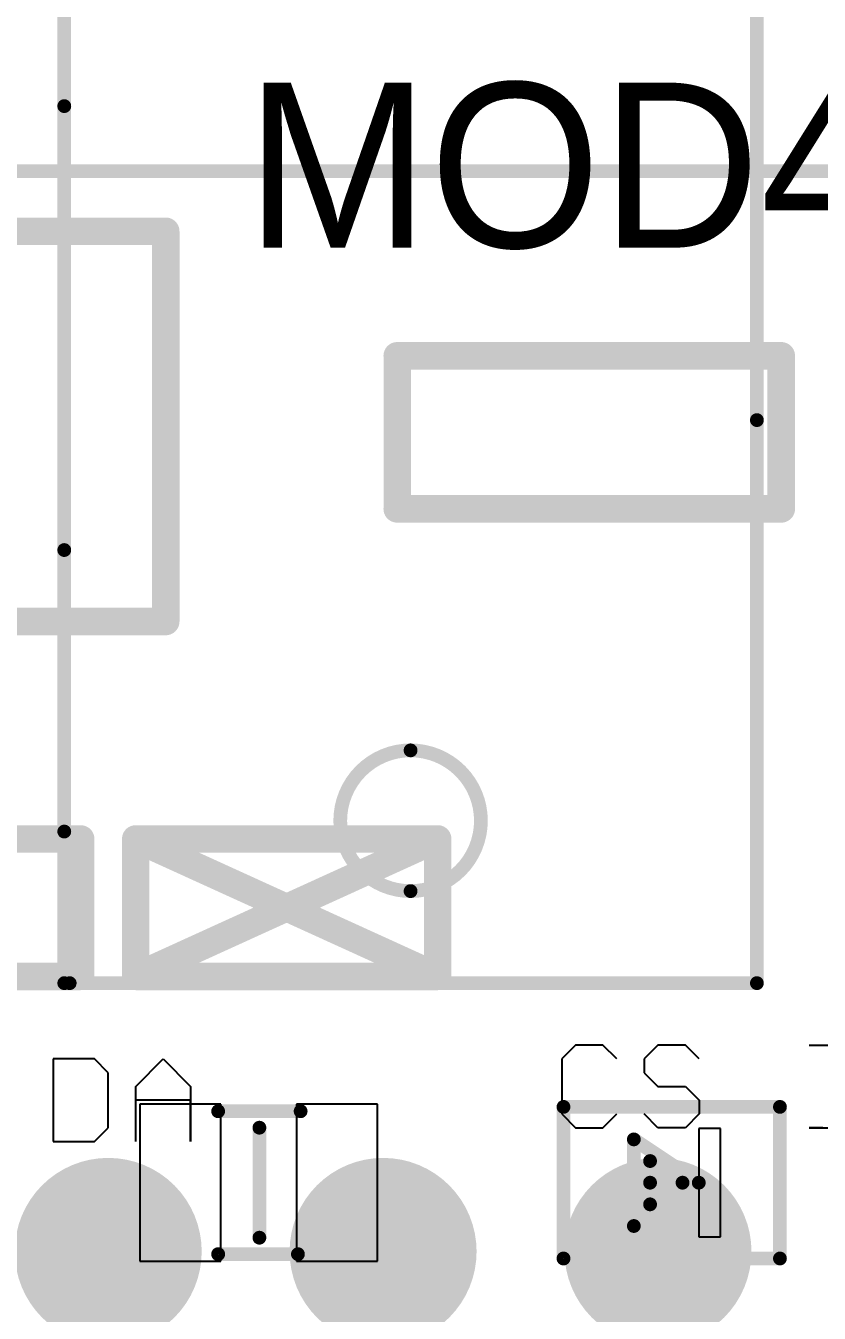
# Model space of a CAD drawing. Header units: millimetres. Extents: x 14 to 185, y 20 to 238.
# Drawn here: x 55.75 to 63.09, y 61.79 to 73.68 of the extents above; entities that cross this region are included whole.
import ezdxf

# ---------------------------------------------------------------- set-up
doc = ezdxf.new("R2010")
doc.units = ezdxf.units.MM
for name, color, linetype in [('BottomLayer', 5, 'Continuous'), ('BottomOverlay', 54, 'Continuous'), ('BottomSolder', 6, 'Continuous'), ('Mechanical1', 6, 'Continuous'), ('MultiLayer', 9, 'Continuous'), ('PadHoleLayer', 156, 'Continuous'), ('TopLayer', 1, 'Continuous'), ('TopOverlay', 2, 'Continuous'), ('TopSolder', 216, 'Continuous')]:
    doc.layers.add(name, color=color, linetype=linetype)

# ---------------------------------------------------------------- blocks, each defined once
blk = doc.blocks.new('ADAFRUIT_2809_17')
at = {"layer": 'BottomLayer', "const_width": 0.762}
for points in [[(2.159, -12.7, 1), (2.921, -12.7, 1)], [(4.699, -12.7, 1), (5.461, -12.7, 1)], [(7.239, -12.7, 1), (8.001, -12.7, 1)]]:
    blk.add_lwpolyline(points, format="xyb", close=True, dxfattribs=at)
at = {"layer": 'BottomSolder', "const_width": 0.864}
for points in [[(2.108, -12.7, 1), (2.972, -12.7, 1)], [(4.648, -12.7, 1), (5.512, -12.7, 1)], [(7.188, -12.7, 1), (8.052, -12.7, 1)]]:
    blk.add_lwpolyline(points, format="xyb", close=True, dxfattribs=at)
at = {"layer": 'MultiLayer', "const_width": 0.762}
for points in [[(2.159, -12.7, 1), (2.921, -12.7, 1)], [(4.699, -12.7, 1), (5.461, -12.7, 1)], [(7.239, -12.7, 1), (8.001, -12.7, 1)]]:
    blk.add_lwpolyline(points, format="xyb", close=True, dxfattribs=at)
at = {"layer": 'PadHoleLayer', "const_width": 0.483}
for points in [[(2.299, -12.7, 1), (2.781, -12.7, 1)], [(4.839, -12.7, 1), (5.321, -12.7, 1)], [(7.379, -12.7, 1), (7.861, -12.7, 1)]]:
    blk.add_lwpolyline(points, format="xyb", close=True, dxfattribs=at)
at = {"layer": 'TopLayer', "const_width": 0.762}
for points in [[(2.159, -12.7, 1), (2.921, -12.7, 1)], [(4.699, -12.7, 1), (5.461, -12.7, 1)], [(7.239, -12.7, 1), (8.001, -12.7, 1)]]:
    blk.add_lwpolyline(points, format="xyb", close=True, dxfattribs=at)
at = {"layer": 'TopOverlay'}
for p, q in [((6.858, -10.795), (6.731, -10.922)), ((7.112, -10.795), (6.858, -10.795)), ((7.239, -10.922), (7.112, -10.795)), ((7.62, -10.795), (7.493, -10.922)), ((7.874, -10.795), (7.62, -10.795)), ((8.001, -10.922), (7.874, -10.795)), ((9.017, -10.795), (9.271, -10.795)), ((2.032, -10.922), (2.032, -11.684)), ((2.413, -10.922), (2.032, -10.922)), ((2.54, -11.049), (2.413, -10.922)), ((2.794, -11.176), (3.047, -10.922)), ((3.047, -10.922), (3.301, -11.176)), ((6.731, -10.922), (6.731, -11.43)), ((7.493, -10.922), (7.493, -11.049)), ((2.54, -11.557), (2.54, -11.049)), ((7.493, -11.049), (7.62, -11.176)), ((2.794, -11.684), (2.794, -11.176)), ((3.301, -11.176), (3.301, -11.684)), ((7.62, -11.176), (7.874, -11.176)), ((7.874, -11.176), (8.001, -11.303)), ((3.301, -11.303), (2.794, -11.303)), ((3.301, -11.684), (3.301, -11.303)), ((8.001, -11.303), (8.001, -11.43)), ((6.731, -11.43), (6.858, -11.557)), ((7.112, -11.557), (7.239, -11.43)), ((7.62, -11.557), (7.493, -11.43)), ((8.001, -11.43), (7.874, -11.557)), ((2.413, -11.684), (2.54, -11.557)), ((6.858, -11.557), (7.112, -11.557)), ((7.874, -11.557), (7.62, -11.557)), ((9.144, -11.557), (9.017, -11.557)), ((9.017, -11.557), (9.271, -11.557)), ((2.032, -11.684), (2.413, -11.684))]:
    blk.add_line(p, q, dxfattribs=at)
at = {"layer": 'TopOverlay', "const_width": 0.254}
for points in [[(-0.03, -3.278), (3.072, -3.278)], [(3.072, -3.555), (3.072, -3.278)], [(3.072, -6.882), (3.072, -3.555)], [(5.211, -5.842), (5.211, -4.428)], [(5.211, -4.428), (8.759, -4.428)], [(8.759, -5.842), (8.759, -4.428)], [(5.211, -5.842), (8.178, -5.842)], [(8.178, -5.842), (8.759, -5.842)], [(-0.532, -6.882), (2.57, -6.882)], [(2.57, -6.882), (3.072, -6.882)], [(0.077, -8.89), (2.286, -8.89)], [(2.286, -9.648), (2.286, -8.89)], [(2.794, -10.16), (5.584, -8.89)], [(2.794, -8.89), (5.584, -10.16)], [(2.794, -8.89), (3.375, -8.89)], [(2.794, -9.648), (2.794, -8.89)], [(3.375, -8.89), (5.584, -8.89)], [(5.584, -10.16), (5.584, -8.89)], [(5.584, -9.648), (5.584, -8.89)], [(2.286, -10.16), (2.286, -9.648)], [(2.794, -10.16), (2.794, -9.648)], [(5.584, -10.16), (5.584, -9.648)], [(1.27, -10.16), (2.286, -10.16)], [(2.794, -10.16), (4.568, -10.16)], [(4.568, -10.16), (5.584, -10.16)]]:
    blk.add_lwpolyline(points, dxfattribs=at)
at = {"layer": 'TopOverlay', "const_width": 0.127}
for points in [[(3.008, -3.278, 1), (3.135, -3.278, 1)], [(3.008, -3.278, 1), (3.135, -3.278, 1)], [(3.008, -3.555, 1), (3.135, -3.555, 1)], [(3.008, -3.555, 1), (3.135, -3.555, 1)], [(5.147, -4.428, 1), (5.274, -4.428, 1)], [(5.147, -4.428, 1), (5.274, -4.428, 1)], [(8.696, -4.428, 1), (8.823, -4.428, 1)], [(8.696, -4.428, 1), (8.823, -4.428, 1)], [(5.147, -5.842, 1), (5.274, -5.842, 1)], [(5.147, -5.842, 1), (5.274, -5.842, 1)], [(8.114, -5.842, 1), (8.241, -5.842, 1)], [(8.114, -5.842, 1), (8.241, -5.842, 1)], [(8.696, -5.842, 1), (8.823, -5.842, 1)], [(8.696, -5.842, 1), (8.823, -5.842, 1)], [(2.506, -6.882, 1), (2.633, -6.882, 1)], [(2.506, -6.882, 1), (2.633, -6.882, 1)], [(3.008, -6.882, 1), (3.135, -6.882, 1)], [(3.008, -6.882, 1), (3.135, -6.882, 1)], [(2.223, -8.89, 1), (2.349, -8.89, 1)], [(2.223, -8.89, 1), (2.349, -8.89, 1)], [(2.731, -8.89, 1), (2.857, -8.89, 1)], [(2.731, -8.89, 1), (2.857, -8.89, 1)], [(2.731, -8.89, 1), (2.857, -8.89, 1)], [(3.312, -8.89, 1), (3.439, -8.89, 1)], [(3.312, -8.89, 1), (3.439, -8.89, 1)], [(5.521, -8.89, 1), (5.648, -8.89, 1)], [(5.521, -8.89, 1), (5.648, -8.89, 1)], [(5.521, -8.89, 1), (5.648, -8.89, 1)], [(5.521, -8.89, 1), (5.648, -8.89, 1)], [(2.223, -9.648, 1), (2.349, -9.648, 1)], [(2.223, -9.648, 1), (2.349, -9.648, 1)], [(2.731, -9.648, 1), (2.857, -9.648, 1)], [(2.731, -9.648, 1), (2.857, -9.648, 1)], [(5.521, -9.648, 1), (5.648, -9.648, 1)], [(5.521, -9.648, 1), (5.648, -9.648, 1)], [(2.223, -10.16, 1), (2.349, -10.16, 1)], [(2.223, -10.16, 1), (2.349, -10.16, 1)], [(2.731, -10.16, 1), (2.857, -10.16, 1)], [(2.731, -10.16, 1), (2.857, -10.16, 1)], [(2.731, -10.16, 1), (2.857, -10.16, 1)], [(4.505, -10.16, 1), (4.632, -10.16, 1)], [(4.505, -10.16, 1), (4.632, -10.16, 1)], [(5.521, -10.16, 1), (5.648, -10.16, 1)], [(5.521, -10.16, 1), (5.648, -10.16, 1)], [(5.521, -10.16, 1), (5.648, -10.16, 1)], [(5.521, -10.16, 1), (5.648, -10.16, 1)]]:
    blk.add_lwpolyline(points, format="xyb", close=True, dxfattribs=at)
blk.add_lwpolyline([(11.43, -12.7, -0.414214), (8.89, -15.24)], format="xyb", dxfattribs=at)
at = {"layer": 'TopSolder', "const_width": 0.864}
for points in [[(2.108, -12.7, 1), (2.972, -12.7, 1)], [(4.648, -12.7, 1), (5.512, -12.7, 1)], [(7.188, -12.7, 1), (8.052, -12.7, 1)]]:
    blk.add_lwpolyline(points, format="xyb", close=True, dxfattribs=at)
blk = doc.blocks.new('ADAFRUIT_2687_B_18')
at = {"layer": 'BottomOverlay'}
for p, q in [((13.2, -4.757), (12.2, -4.757)), ((12.2, -4.757), (12.2, -4.957)), ((13.2, -4.957), (13.2, -4.757)), ((12.2, -4.957), (13.2, -4.957)), ((13.424, -7.925), (11.974, -7.925)), ((11.974, -7.925), (11.974, -8.675)), ((13.424, -8.675), (13.424, -7.925)), ((11.974, -8.675), (13.424, -8.675)), ((13.424, -9.373), (11.974, -9.373)), ((11.974, -9.373), (11.974, -10.123)), ((13.424, -10.123), (13.424, -9.373)), ((11.974, -10.123), (13.424, -10.123))]:
    blk.add_line(p, q, dxfattribs=at)
at = {"layer": 'BottomOverlay', "const_width": 0.127}
for points in [[(12, -6.207), (12, -4.207)], [(13.4, -4.207), (12, -4.207)], [(13.4, -6.207), (13.4, -4.207)], [(10.857, -4.42), (-1.143, -4.42)], [(10.857, -4.42), (5.657, -4.42)], [(10.857, -10.77), (10.857, -4.42)], [(10.857, -10.82), (10.857, -4.42)], [(12.3, -5.557), (12.7, -4.957)], [(13.1, -5.557), (12.7, -4.957)], [(12.5, -5.407), (12.7, -5.107)], [(12.7, -5.407), (12.7, -5.107)], [(12.9, -5.407), (12.7, -5.107)], [(12.9, -5.407), (12.5, -5.407)], [(13.1, -5.557), (12.3, -5.557)], [(13.4, -6.207), (12, -6.207)], [(12.04, -9.398), (12.04, -8.636)], [(13.36, -9.398), (13.36, -8.661)], [(13.208, -9.017), (12.192, -9.017)], [(10.857, -10.82), (-1.143, -10.82)], [(6.857, -10.82), (2.757, -10.82)], [(10.857, -10.82), (9.457, -10.82)]]:
    blk.add_lwpolyline(points, dxfattribs=at)
at = {"layer": 'BottomOverlay'}
for points, const_width in [([(11.968, -4.207, 1), (12.032, -4.207, 1)], 0.0635), ([(11.968, -4.207, 1), (12.032, -4.207, 1)], 0.0635), ([(13.368, -4.207, 1), (13.432, -4.207, 1)], 0.0635), ([(13.368, -4.207, 1), (13.432, -4.207, 1)], 0.0635), ([(5.625, -4.42, 1), (5.689, -4.42, 1)], 0.0635), ([(10.825, -4.42, 1), (10.889, -4.42, 1)], 0.0635), ([(10.825, -4.42, 1), (10.889, -4.42, 1)], 0.0635), ([(10.825, -4.42, 1), (10.889, -4.42, 1)], 0.0635), ([(10.825, -4.42, 1), (10.889, -4.42, 1)], 0.0635), ([(12.668, -4.957, 1), (12.732, -4.957, 1)], 0.0635), ([(12.668, -4.957, 1), (12.732, -4.957, 1)], 0.0635), ([(12.668, -5.107, 1), (12.732, -5.107, 1)], 0.0635), ([(12.668, -5.107, 1), (12.732, -5.107, 1)], 0.0635), ([(12.668, -5.107, 1), (12.732, -5.107, 1)], 0.0635), ([(12.468, -5.407, 1), (12.532, -5.407, 1)], 0.0635), ([(12.468, -5.407, 1), (12.532, -5.407, 1)], 0.0635), ([(12.668, -5.407, 1), (12.732, -5.407, 1)], 0.0635), ([(12.868, -5.407, 1), (12.932, -5.407, 1)], 0.0635), ([(12.868, -5.407, 1), (12.932, -5.407, 1)], 0.0635), ([(12.268, -5.557, 1), (12.332, -5.557, 1)], 0.0635), ([(12.268, -5.557, 1), (12.332, -5.557, 1)], 0.0635), ([(13.068, -5.557, 1), (13.132, -5.557, 1)], 0.0635), ([(13.068, -5.557, 1), (13.132, -5.557, 1)], 0.0635), ([(11.968, -6.207, 1), (12.032, -6.207, 1)], 0.0635), ([(11.968, -6.207, 1), (12.032, -6.207, 1)], 0.0635), ([(13.368, -6.207, 1), (13.432, -6.207, 1)], 0.0635), ([(13.368, -6.207, 1), (13.432, -6.207, 1)], 0.0635), ([(10.007, -7.62, 1), (8.707, -7.62, 1)], 0.127), ([(8.675, -7.62, 1), (8.739, -7.62, 1)], 0.0635), ([(9.975, -7.62, 1), (10.039, -7.62, 1)], 0.0635), ([(12.008, -8.636, 1), (12.072, -8.636, 1)], 0.0635), ([(13.328, -8.661, 1), (13.392, -8.661, 1)], 0.0635), ([(12.16, -9.017, 1), (12.224, -9.017, 1)], 0.0635), ([(13.176, -9.017, 1), (13.24, -9.017, 1)], 0.0635), ([(12.008, -9.398, 1), (12.072, -9.398, 1)], 0.0635), ([(13.328, -9.398, 1), (13.392, -9.398, 1)], 0.0635), ([(2.725, -10.82, 1), (2.789, -10.82, 1)], 0.0635), ([(6.825, -10.82, 1), (6.889, -10.82, 1)], 0.0635), ([(9.425, -10.82, 1), (9.489, -10.82, 1)], 0.0635), ([(10.825, -10.77, 1), (10.889, -10.77, 1)], 0.0635), ([(10.825, -10.82, 1), (10.889, -10.82, 1)], 0.0635), ([(10.825, -10.82, 1), (10.889, -10.82, 1)], 0.0635), ([(10.825, -10.82, 1), (10.889, -10.82, 1)], 0.0635)]:
    blk.add_lwpolyline(points, format="xyb", close=True, dxfattribs=dict(at, const_width=const_width))

msp = doc.modelspace()

# ---------------------------------------------------------------- linework, layer by layer
at = {"layer": 'Mechanical1', "const_width": 0.127}
msp.add_lwpolyline([(23.374, 72.335), (175.024, 72.335)], dxfattribs=at)

# ---------------------------------------------------------------- block references
for name, p, rotation in [('ADAFRUIT_2809_17', (53.975, 75.057), 360), ('ADAFRUIT_2687_B_18', (66.929, 75.692), 270)]:
    msp.add_blockref(name, p, dxfattribs=dict(rotation=rotation))

# ---------------------------------------------------------------- texts
at = {"layer": 'TopOverlay'}
msp.add_text('MOD4', height=1.524, dxfattribs=at).set_placement((57.785, 71.628))

doc.saveas('drawing.dxf')
